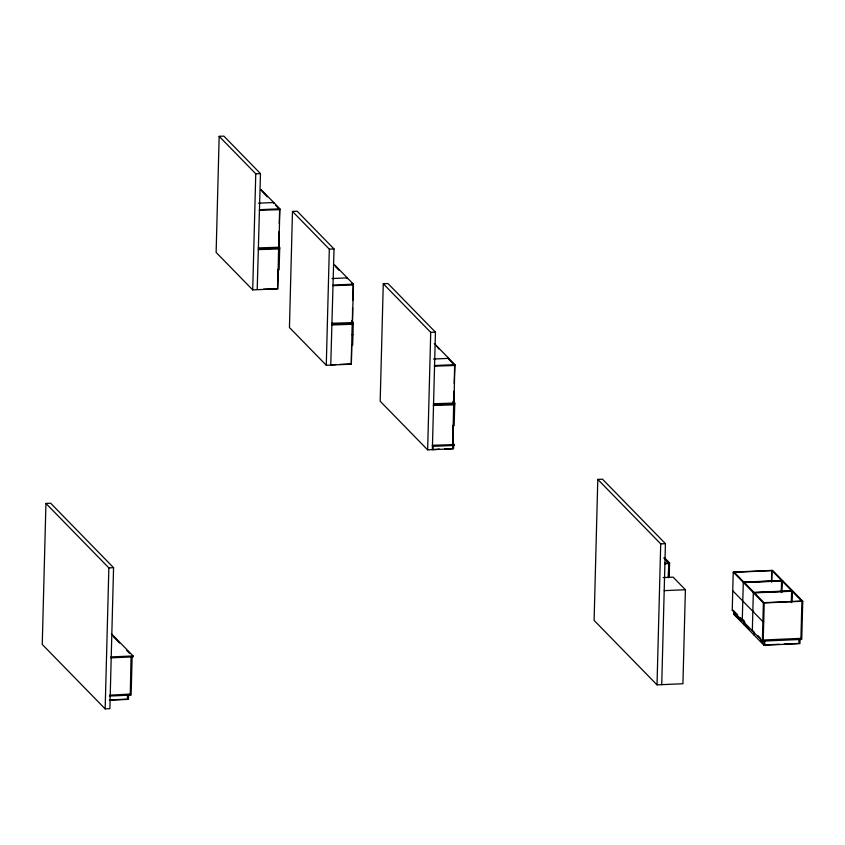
<?xml version="1.0" encoding="UTF-8"?>
<svg xmlns="http://www.w3.org/2000/svg" width="845" height="845" viewBox="0 0 845 845"><rect width="100%" height="100%" fill="white"/><g stroke="black" fill="none" stroke-linecap="round" stroke-linejoin="round"><path stroke-width="1.27" d="M45.947 503.43L42.25 644.429L105.16 708.881L109.871 708.68L113.568 567.682L50.658 503.229L45.947 503.43L108.857 567.893L105.16 708.881M128.567 695.213L128.461 699.343L109.29 700.178M130.267 695.139L131.049 656.745M132.116 656.935L131.112 695.097L109.396 696.048M111.434 633.782L133.077 655.952L133.056 656.892L110.706 657.864M257.207 289.465L260.471 173.605L223.883 136.119L219.172 136.32L216.13 252.412L252.718 289.898L277.773 288.8L278.596 248.726M252.718 289.898L255.76 173.806L219.172 136.32M261.02 190.357L261.042 189.512L279.875 208.81L278.861 247.258L279.051 231.467M273.706 203.37L273.738 202.525L258.475 203.18M277.593 287.289L278.058 269.291M279.251 223.693L279.632 209.433M335.856 364.596L330.765 364.818L334.029 248.958L297.197 211.229L292.486 211.43L289.444 327.522L326.276 365.251L351.34 364.163L352.164 324.079M326.276 365.251L329.318 249.169L292.486 211.43M347.274 278.723L347.295 277.878L332.032 278.544M351.34 364.163L351.626 344.654M352.576 308.129L352.428 322.621L353.432 284.173L334.599 264.876L334.356 265.499M352.777 300.345L353.189 284.786M351.52 320.783L353.273 322.579L352.682 345.14L351.837 345.172M432.355 449.667L435.439 332.169L387.982 283.55L383.271 283.751L380.187 401.248L427.644 449.867L453.554 448.737L453.638 445.452M427.644 449.867L430.728 332.37L383.271 283.751M436.073 345.351L438.777 348.985M448.748 359.209L448.769 358.364L433.506 359.03M453.1 425.13L452.814 444.639L453.638 404.565M453.68 402.864L453.987 391.203M454.198 383.419L454.673 365.272M453.902 403.097L454.916 364.649L434.319 343.556M452.994 401.259L454.758 403.054L454.166 425.616L453.311 425.658M432.439 446.371L454.494 445.41L452.73 442.738M661.73 684.651L665.427 543.652L602.506 479.199L597.795 479.411L594.109 620.399L657.019 684.862L682.929 683.732L685.39 589.736L673.116 577.156L663.135 577.589M657.019 684.862L660.716 543.863L597.795 479.411M668.374 577.04L668.744 563.013L664.223 558.387M668.406 577.716L668.796 562.876L664.223 558.196M669.219 577.008L669.589 562.981L664.159 557.425M732.235 610.259L733.238 572.097L772.615 570.386L802.75 601.249L801.747 639.411L762.37 641.123L732.235 610.259L733.09 610.217L737.653 614.896M800.057 639.485L799.951 643.626L763.954 645.189L733.83 614.326L733.904 611.22M743.156 619.67L743.125 620.515L742.28 620.547L743.283 582.385L782.66 580.673M743.98 620.473L743.864 624.613L744.72 624.571M753.909 634.901L753.993 631.796M762.37 641.123L763.373 602.96L733.238 572.097M763.215 641.091L764.218 602.929L734.083 572.054M763.954 645.189L764.07 641.049M771.496 580.948L771.707 572.995M771.686 582.226L771.992 570.639L734.305 572.287M781.287 592.06L781.593 580.483L743.906 582.12M781.509 592.556L781.815 580.705M781.731 592.514L782.037 580.938L744.35 582.575M791.332 602.348L791.638 590.771L753.951 592.408M791.554 602.58L791.86 590.993M791.807 601.513L792.082 591.225L754.395 592.863M800.902 639.454L801.905 601.291L771.77 570.417M255.76 173.806L260.471 173.605M259.521 209.697L279.875 208.81M258.496 248.99L279.695 248.06M279.674 248.905L258.253 249.602M329.318 249.169L334.029 248.958M278.544 259.478L279.399 259.341M278.28 269.819L279.125 269.777L279.716 247.215L258.295 247.912M333.078 285.061L353.432 284.173M263.566 289.18L277.773 288.8M353.273 322.579L331.853 323.276M332.053 324.353L353.252 323.424M353.231 324.269L331.81 324.966M352.101 334.831L352.957 334.704M430.728 332.37L435.439 332.169M339.669 364.438L351.119 363.941M434.562 365.536L454.916 364.649M454.758 403.054L433.337 403.752M433.527 404.829L454.726 403.899L452.973 402.104M453.86 404.882L454.705 404.839L433.284 405.442M453.585 415.317L454.43 415.18M454.515 444.565L432.249 445.304M439.484 449.117L433.21 449.624L433.073 446.107M444.692 448.896L452.709 448.779L452.571 445.262M108.857 567.893L113.568 567.682M660.716 543.863L665.427 543.652M665.026 563.045L669.589 562.981M665.004 563.89L668.553 563.499M664.191 590.655L685.39 589.736M792.705 590.961L753.328 592.672L752.325 630.835L753.17 630.803M763.996 602.696L801.683 601.059M763.373 602.96L802.75 601.249M752.832 611.336L753.687 611.294M733.83 614.326L734.675 614.283L741.065 620.832M763.732 621.582L762.877 621.624L732.752 590.75M110.864 656.924L133.077 655.952M764.588 644.925L779.09 644.291M784.371 644.07L797.564 643.489M109.734 695.181L130.067 694.062M111.688 699.84L126.085 699.216M800.701 638.376L763.014 640.014M798.99 639.295L798.874 643.436M764.693 640.795L764.809 645.157L760.236 640.478M740.389 617.706L744.952 622.385M757.743 635.482L760.479 638.281M744.498 624.349L749.283 629.25M448.526 358.977L454.885 365.494L434.319 366.16M261.918 191.287L267.358 196.864M275.47 205.166L279.853 209.655L259.278 210.32M335.486 266.65L339.109 270.368M351.657 283.223L353.411 285.018L332.835 285.673M452.709 443.583L454.494 445.41M113.219 636.57L119.525 643.034M126.739 650.428L129.443 653.196M127.5 695.023L127.394 699.153"/></g></svg>
